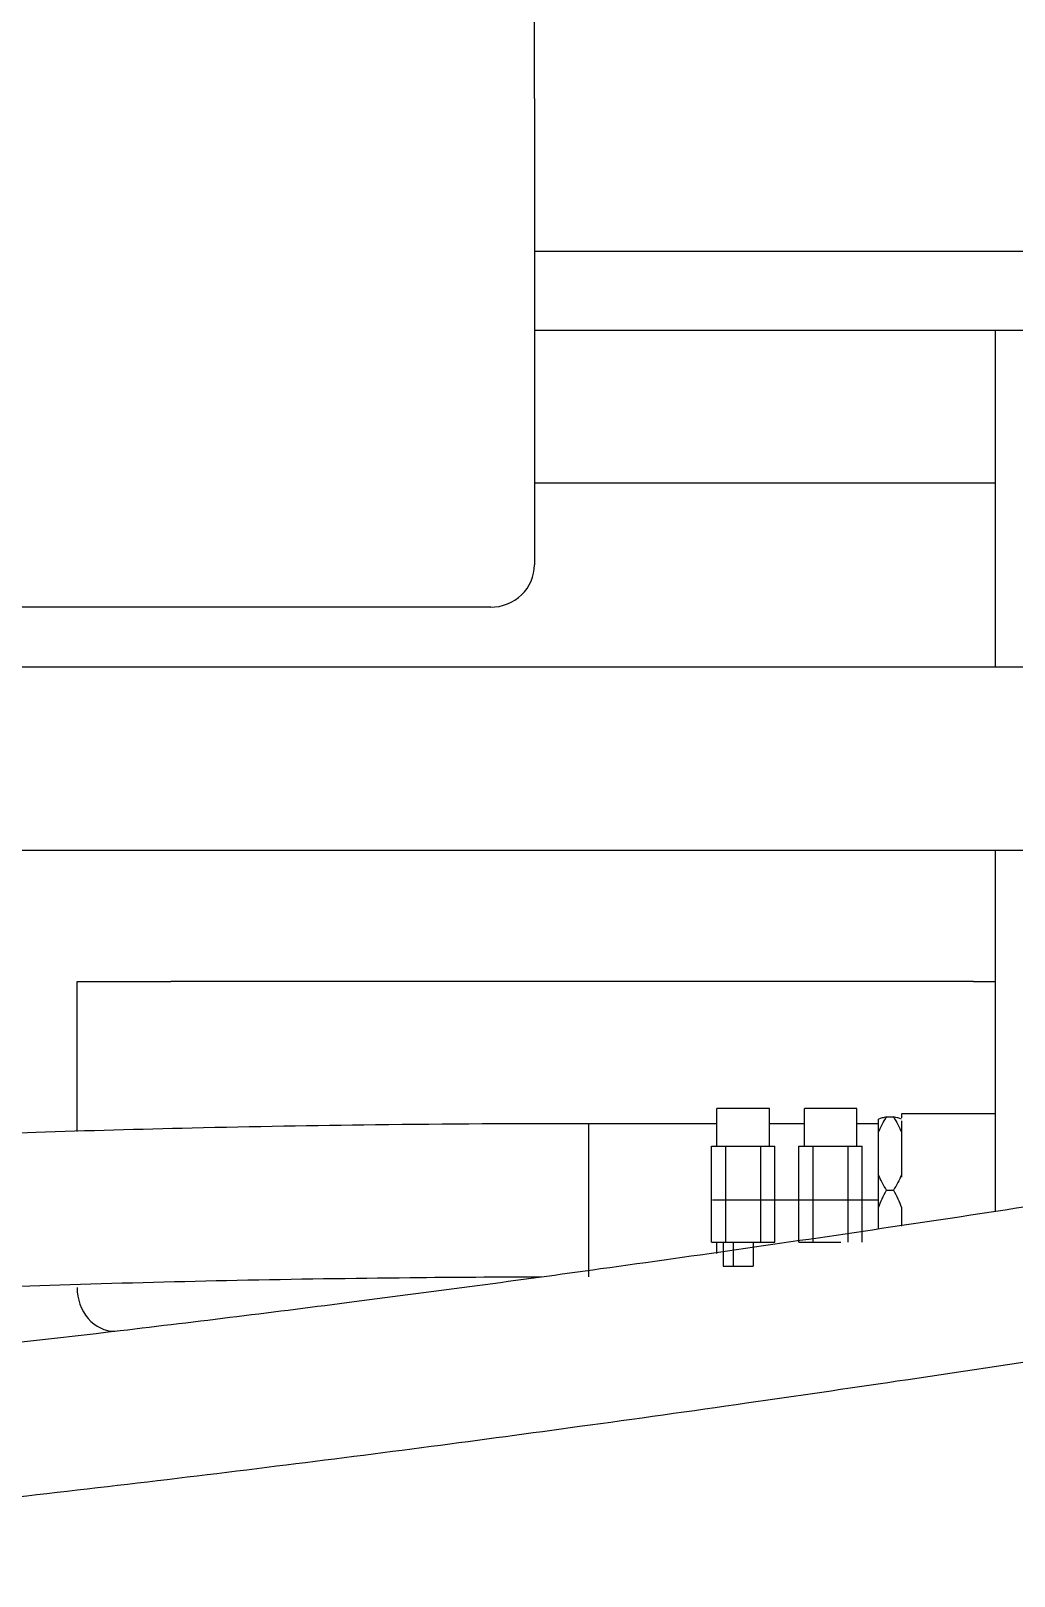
# Model space of a CAD drawing. Header units: millimetres. Extents: x 10462777 to 22643323, y 453826 to 1389191.
# Drawn here: x 11268139 to 11268356.9, y 583862 to 584204.3 of the extents above; entities that cross this region are included whole.
import ezdxf

# ---------------------------------------------------------------- set-up
doc = ezdxf.new("R2010")
doc.units = ezdxf.units.MM
doc.header["$LTSCALE"] = 200
doc.header["$MEASUREMENT"] = 0
doc.linetypes.add('CENTER', pattern=[2, 1.25, -0.25, 0.25, -0.25])
doc.linetypes.add('PHANTOM', pattern=[2.5, 1.25, -0.25, 0.25, -0.25, 0.25, -0.25])
doc.layers.add('1', color=1, linetype='CENTER')
doc.layers.add('11', color=6, linetype='PHANTOM')

msp = doc.modelspace()

# ---------------------------------------------------------------- linework, layer by layer
at = {"layer": '1', "color": 252, "linetype": 'Continuous'}
for p, q in [((11268250.54061, 584189.27953), (11268250.54061, 584257.06758)), ((11268250.54061, 584189.27953), (11268250.54061, 584187.77568)), ((11268250.54061, 584187.77568), (11268250.54061, 584085.97707)), ((11268251.48572, 584155.3855), (11268250.54059, 584155.3855)), ((11268677.1121, 584155.3855), (11268251.48572, 584155.3855)), ((11268250.57394, 584137.95429), (11268524.28182, 584137.95429)), ((11268352.69785, 584137.95156), (11268352.69785, 584063.3841)), ((11268352.69966, 584104.06029), (11268250.54731, 584104.06029)), ((11268240.8566, 584076.62303), (11267630.76414, 584076.62303)), ((11267746.00576, 584063.38743), (11268431.62961, 584063.38743)), ((11268428.72635, 584022.7146), (11267748.90903, 584022.7146)), ((11268352.69785, 584022.71702), (11268352.69785, 583942.75587)), ((11268149.18316, 583960.4835), (11268149.18316, 583993.66258)), ((11268149.18316, 583993.66258), (11268169.99912, 583993.66258)), ((11268174.84112, 583993.66258), (11268169.99912, 583993.66258)), ((11268347.85584, 583993.66258), (11268174.84112, 583993.66258)), ((11268347.85584, 583993.66258), (11268352.69785, 583993.66258))]:
    msp.add_line(p, q, dxfattribs=at)
for centre, major_axis, ratio, start_param, end_param in [((11268240.8566, 584085.97707), (9.68401, 0), 0.965925826, 4.71238898, 6.283185307), ((11268262.58121, 583945.24254), (0, -16.94701), 0.00000167, 1.570796327, 3.141602189), ((11268262.58121, 583945.24254), (0, -16.94701), 0.00000167, 0, 1.570796327), ((11268157.56976, 583925.87452), (0, -9.68401), 0.866025404, 4.71238898, 6.283185307)]:
    msp.add_ellipse(centre, major_axis=major_axis, ratio=ratio, start_param=start_param, end_param=end_param, dxfattribs=at)
for points, knots in [([(11268545.05867, 583974.42411), (11268540.0694, 583973.54431), (11268530.19664, 583971.81171), (11268515.54248, 583969.26424), (11268495.01638, 583965.73007), (11268461.3226, 583960.0207), (11268417.64944, 583952.85028), (11268371.29772, 583945.53875), (11268321.58065, 583937.99219), (11268268.37619, 583930.33451), (11268211.43761, 583922.71127), (11268161.81326, 583916.57019), (11268119.09652, 583911.7199), (11268084.69893, 583908.13645), (11268052.13935, 583905.01775), (11268017.20572, 583902.01199), (11267976.94453, 583899.10926), (11267937.57189, 583897.01074), (11267900.24903, 583895.89258), (11267866.37264, 583895.87898), (11267840.56715, 583897.0727), (11267824.08503, 583898.92538), (11267815.85691, 583900.3203), (11267811.57603, 583901.30073), (11267810.58202, 583901.34176), (11267810.46628, 583901.21991)], [0, 0, 0, 0, 0.018818369, 0.037232989, 0.05525037, 0.096189622, 0.164193751, 0.219728335, 0.270717515, 0.351418996, 0.420197567, 0.485652098, 0.539286844, 0.582594895, 0.617074487, 0.664369318, 0.717783328, 0.774894048, 0.821872953, 0.87242318, 0.923194305, 0.94711395, 0.967888422, 0.985924965, 1, 1, 1, 1]), ([(11268262.5812, 583962.18955), (11268246.81637, 583962.19365), (11268217.49982, 583962.01799), (11268176.63746, 583961.31103), (11268141.72485, 583960.33427), (11268111.06617, 583959.18015), (11268082.89079, 583957.85826), (11268047.07581, 583955.83524), (11268003.48621, 583952.71996), (11267952.86313, 583947.91755), (11267912.43141, 583942.90062), (11267881.27826, 583938.11355), (11267856.63663, 583933.69854), (11267832.82098, 583928.45797), (11267812.77664, 583922.68328), (11267799.06368, 583917.33155), (11267790.25827, 583912.19904), (11267784.28192, 583907.05789), (11267779.26702, 583898.61806), (11267778.9382, 583889.45057), (11267782.00867, 583881.92479), (11267785.98953, 583877.09692), (11267792.62748, 583872.44085), (11267802.70771, 583868.62811), (11267816.00169, 583865.80754), (11267837.79437, 583863.20639), (11267869.24825, 583861.86342), (11267909.88459, 583862.13637), (11267952.27293, 583863.73013), (11267995.94284, 583866.40388), (11268038.17534, 583869.72817), (11268079.75991, 583873.54955), (11268119.4749, 583877.66245), (11268157.94284, 583882.01907), (11268193.04787, 583886.26696), (11268227.19061, 583890.63477), (11268261.91334, 583895.29124), (11268296.34357, 583900.11484), (11268332.84931, 583905.4341), (11268372.15942, 583911.37601), (11268411.58567, 583917.56997), (11268450.25943, 583923.84649), (11268480.67489, 583928.91709), (11268507.05682, 583933.40558), (11268528.67932, 583937.13747), (11268543.41307, 583939.71687), (11268550.9443, 583941.04501)], [0, 0, 0, 0, 0.033427425, 0.062206321, 0.086770745, 0.10772614, 0.12763693, 0.147114773, 0.184788964, 0.222216764, 0.259075824, 0.277042579, 0.296552041, 0.320235948, 0.339827164, 0.356620565, 0.369275518, 0.378682738, 0.388589806, 0.398359935, 0.404113867, 0.411494634, 0.422501482, 0.435349429, 0.450055066, 0.467221699, 0.501999322, 0.532654364, 0.566064496, 0.600666184, 0.631342594, 0.659909605, 0.692107902, 0.718005957, 0.743437755, 0.768085622, 0.791730564, 0.818294323, 0.842223105, 0.870277743, 0.902836432, 0.927000342, 0.953451212, 0.968268833, 0.983777394, 1, 1, 1, 1]), ([(11268291.01242, 583962.18955), (11268287.9916, 583962.18955), (11268278.51453, 583962.18955), (11268269.03745, 583962.18955), (11268262.5812, 583962.18955)], [0, 0, 0, 0, 0.318749953, 1, 1, 1, 1]), ([(11267848.24851, 583897.10317), (11267850.69829, 583897.66463), (11267863.17998, 583900.41572), (11267887.36953, 583904.8817), (11267925.82757, 583910.53411), (11267970.79292, 583915.71429), (11268022.92403, 583920.27039), (11268070.50898, 583923.32258), (11268112.37355, 583925.33342), (11268148.03885, 583926.63883), (11268185.0598, 583927.5893), (11268219.90464, 583928.11452), (11268242.39167, 583928.25817), (11268252.09204, 583928.28307)], [0, 0, 0, 0, 0.023433339, 0.116579934, 0.206459569, 0.327380371, 0.455262003, 0.588006125, 0.669483185, 0.753836656, 0.841215619, 0.931527339, 1, 1, 1, 1])]:
    msp.add_open_spline(points, degree=3, knots=knots, dxfattribs=at)
for points in [[(11268310.37935, 583962.18955), (11268307.79733, 583962.18955), (11268305.21532, 583962.18955), (11268302.6333, 583962.18955)], [(11268326.84106, 583962.18955), (11268325.22684, 583962.18955), (11268323.61263, 583962.18955), (11268321.99841, 583962.18955)]]:
    msp.add_open_spline(points, degree=3, dxfattribs=at)
at = {"layer": '11', "color": 60, "linetype": 'Continuous'}
for p, q in [((11268302.63153, 583965.57896), (11268291.01072, 583965.57896)), ((11268291.01072, 583957.2268), (11268291.01072, 583965.57896)), ((11268302.63153, 583957.2268), (11268302.63153, 583965.57896)), ((11268321.99954, 583965.57896), (11268310.37874, 583965.57896)), ((11268310.37874, 583957.2268), (11268310.37874, 583965.57896)), ((11268321.99954, 583957.2268), (11268321.99954, 583965.57896)), ((11268328.58467, 583963.68006), (11268330.13411, 583963.68006)), ((11268352.69785, 583964.36845), (11268331.87723, 583964.36845)), ((11268331.87723, 583964.36845), (11268331.87723, 583963.48218)), ((11268326.84155, 583960.28121), (11268326.84155, 583963.21323)), ((11268326.84155, 583950.86798), (11268326.84155, 583960.28121)), ((11268331.87723, 583962.83767), (11268331.87723, 583950.35633)), ((11268289.80022, 583957.2265), (11268292.94752, 583957.2265)), ((11268289.80022, 583935.92168), (11268289.80022, 583957.2265)), ((11268292.94752, 583935.92168), (11268292.94752, 583957.2265)), ((11268292.94752, 583957.2265), (11268300.69473, 583957.2265)), ((11268300.69473, 583957.2265), (11268303.84203, 583957.2265)), ((11268300.69473, 583935.92168), (11268300.69473, 583957.2265)), ((11268303.84203, 583935.92168), (11268303.84203, 583957.2265)), ((11268309.16824, 583957.2265), (11268312.31554, 583957.2265)), ((11268309.16824, 583935.92168), (11268309.16824, 583957.2265)), ((11268312.31554, 583935.92168), (11268312.31554, 583957.2265)), ((11268312.31554, 583957.2265), (11268320.06274, 583957.2265)), ((11268320.06274, 583957.2265), (11268323.21005, 583957.2265)), ((11268320.06274, 583935.92168), (11268320.06274, 583957.2265)), ((11268323.21005, 583935.92168), (11268323.21005, 583957.2265)), ((11268326.84155, 583943.60344), (11268326.84155, 583950.86798)), ((11268328.58467, 583947.46913), (11268330.13411, 583947.46913)), ((11268326.84155, 583938.85309), (11268326.84155, 583943.60344)), ((11268331.87723, 583943.60346), (11268331.87723, 583939.51296)), ((11268289.80022, 583935.92168), (11268292.34826, 583935.92168)), ((11268291.01072, 583933.46488), (11268291.01072, 583935.92055)), ((11268292.34827, 583935.92168), (11268292.34827, 583930.59548)), ((11268292.34827, 583935.92168), (11268293.46649, 583935.92168)), ((11268293.46649, 583935.92168), (11268294.5847, 583935.92168)), ((11268294.5847, 583935.92168), (11268296.82113, 583935.92168)), ((11268294.5847, 583935.92168), (11268294.5847, 583930.59548)), ((11268296.82113, 583935.92168), (11268299.05755, 583935.92168)), ((11268299.05755, 583935.92168), (11268299.05755, 583930.59548)), ((11268299.05755, 583935.92168), (11268300.17576, 583935.92168)), ((11268300.17576, 583935.92168), (11268301.29398, 583935.92168)), ((11268301.29399, 583935.92168), (11268303.84203, 583935.92168)), ((11268309.16824, 583935.92168), (11268311.71627, 583935.92168)), ((11268311.71629, 583935.92168), (11268312.8345, 583935.92168)), ((11268312.8345, 583935.92168), (11268313.95271, 583935.92168)), ((11268313.95271, 583935.92168), (11268316.18914, 583935.92168)), ((11268316.18914, 583935.92168), (11268318.42557, 583935.92168)), ((11268292.34827, 583930.59548), (11268294.5847, 583930.59548)), ((11268294.5847, 583930.59548), (11268299.05755, 583930.59548))]:
    msp.add_line(p, q, dxfattribs=at)
at = {"layer": '11', "color": 51, "linetype": 'Continuous'}
msp.add_line((11268326.84155, 583945.24254), (11268290.04232, 583945.24254), dxfattribs=at)
at = {"layer": '11', "color": 60, "linetype": 'Continuous'}
for points in [[(11268328.58467, 583963.68006), (11268328.24368, 583963.60462), (11268327.92159, 583963.52758), (11268327.33586, 583963.37196), (11268327.07129, 583963.29318), (11268326.84155, 583963.21323)], [(11268326.84155, 583960.28121), (11268327.07216, 583960.86554), (11268327.33987, 583961.44527), (11268327.92728, 583962.58023), (11268328.24629, 583963.13501), (11268328.58467, 583963.68006)], [(11268331.87723, 583950.86798), (11268331.64662, 583950.28365), (11268331.37891, 583949.70391), (11268330.7915, 583948.56896), (11268330.47249, 583948.01418), (11268330.13411, 583947.46913)], [(11268326.84155, 583943.60344), (11268327.07216, 583944.26802), (11268327.33987, 583944.92739), (11268327.92728, 583946.21823), (11268328.24629, 583946.84921), (11268328.58467, 583947.46913)]]:
    msp.add_open_spline(points, degree=3, knots=[0, 0, 0, 0, 0.5, 0.5, 1, 1, 1, 1], dxfattribs=at)
for points in [[(11268331.87723, 583963.21323), (11268331.41308, 583963.37476), (11268330.81467, 583963.52949), (11268330.13411, 583963.68006)], [(11268330.13411, 583963.68006), (11268330.81607, 583962.58156), (11268331.4142, 583961.45444), (11268331.87723, 583960.28121)], [(11268328.58467, 583947.46913), (11268327.90271, 583948.56763), (11268327.30458, 583949.69475), (11268326.84155, 583950.86798)], [(11268330.13411, 583947.46913), (11268330.81607, 583946.21974), (11268331.4142, 583944.93781), (11268331.87723, 583943.60344)]]:
    msp.add_open_spline(points, degree=3, dxfattribs=at)

doc.saveas('drawing.dxf')
